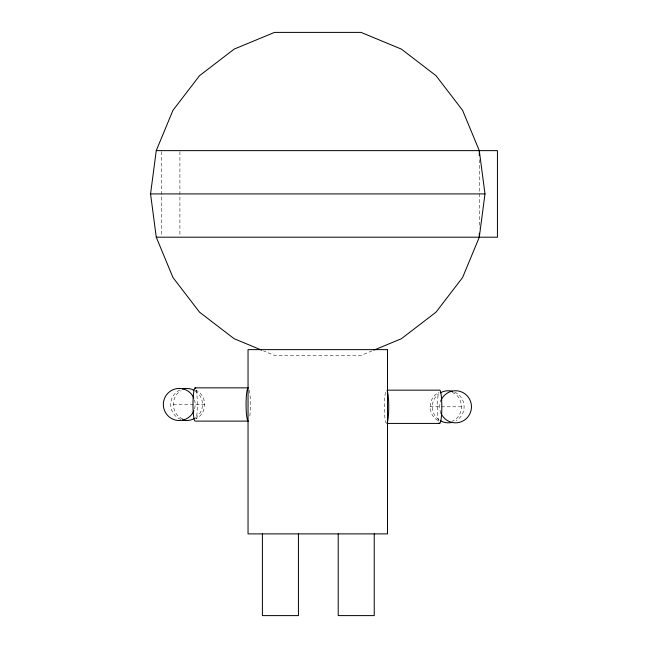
<?xml version="1.0" encoding="UTF-8"?>
<svg xmlns="http://www.w3.org/2000/svg" width="648" height="648" viewBox="0 0 648 648"><rect width="100%" height="100%" fill="white"/><g stroke="black" fill="none" stroke-linecap="round" stroke-linejoin="round"><path stroke-width="0.49" stroke-dasharray="3.24 2.43" d="M182.647 418.875C171.048 414.437 170.238 396.527 181.124 390.728M195.372 390.088C207.627 394.673 207.627 414.291 195.372 418.875M437.918 420.544C427.648 414.947 427.648 398.633 437.918 393.028M452.166 392.396C464.43 396.981 464.43 416.599 452.166 421.184M372.049 350.884L361.049 355.436L274.493 355.436L263.493 350.884M173.243 404.482L204.776 404.482M430.037 406.79L461.57 406.79M479.293 159.7L479.293 228.136M179.909 151.648L179.909 236.188M161.757 151.648L161.757 236.188M194.489 399.873A16.046 15.908 -90 0 1 194.489 409.091M195.267 391.019A16.046 15.908 -90 0 1 195.267 417.944M180.905 419.459A16.046 15.908 -90 0 1 180.905 389.505M249.326 390.08A16.629 2.171 -90 0 1 249.488 418.106M196.247 390.08A16.629 2.171 90 0 1 196.247 418.883M440.972 413.181A16.046 15.908 -90 0 1 440.972 400.399M454.677 392.129A16.046 15.908 -90 0 1 456.16 420.682M438.858 419.774A16.046 15.908 -90 0 1 438.858 393.806M386.573 423.419A16.629 2.171 -90 0 1 384.402 406.79A16.629 2.171 -90 0 1 386.573 390.153M438.566 421.192A16.629 2.171 -90 0 1 438.566 392.38"/><path stroke-width="0.97" d="M261.662 350.123L234.163 338.734L199.535 312.158L172.959 277.522L156.257 237.2L150.555 193.914L156.257 150.636L172.959 110.314L199.535 75.678L234.163 49.102L274.493 32.4L361.049 32.4L401.379 49.102L436.015 75.678L462.583 110.314L479.293 150.636L484.988 193.914L479.293 237.2L462.583 277.522L436.015 312.158L401.379 338.734L373.888 350.123M156.257 150.636L497.445 150.636L497.445 237.2L156.257 237.2M150.555 193.914L484.988 193.914M195.161 387.844L248.241 387.844A16.629 2.171 -90 0 0 246.07 404.482A16.629 2.171 -90 0 0 248.241 421.111L195.161 421.111A16.629 2.171 90 0 1 193.007 402.311A16.629 2.171 90 0 1 195.72 388.411M387.569 390.153L439.652 390.153A16.629 2.171 -90 0 1 441.806 408.961A16.629 2.171 -90 0 1 439.093 422.852M387.569 423.419L439.652 423.419M479.293 150.636L479.293 155.674M479.293 233.167L479.293 237.2M374.244 533.887L374.244 615.6L338.216 615.6L338.216 533.887M298.428 533.887L298.428 615.6L262.399 615.6L262.399 533.887M193.841 410.873A16.046 15.908 -90 0 1 169.493 417.158A16.046 15.908 -90 0 1 169.493 391.805A16.046 15.908 -90 0 1 193.841 398.091M182.493 388.986A16.046 15.908 -90 0 1 193.833 390.185M194.562 418.373A16.046 15.908 -90 0 1 182.493 419.977M440.972 400.399A16.046 15.908 -90 0 1 465.321 394.114A16.046 15.908 -90 0 1 465.321 419.467A16.046 15.908 -90 0 1 440.972 413.181M452.32 422.285A16.046 15.908 -90 0 1 440.251 420.682M440.251 392.891A16.046 15.908 -90 0 1 452.32 391.287M387.131 390.72A16.629 2.171 -90 0 1 388.743 406.79A16.629 2.171 -90 0 1 387.131 422.852M387.512 349.628L248.038 349.628L248.038 533.887L387.512 533.887L387.512 349.628"/></g></svg>
